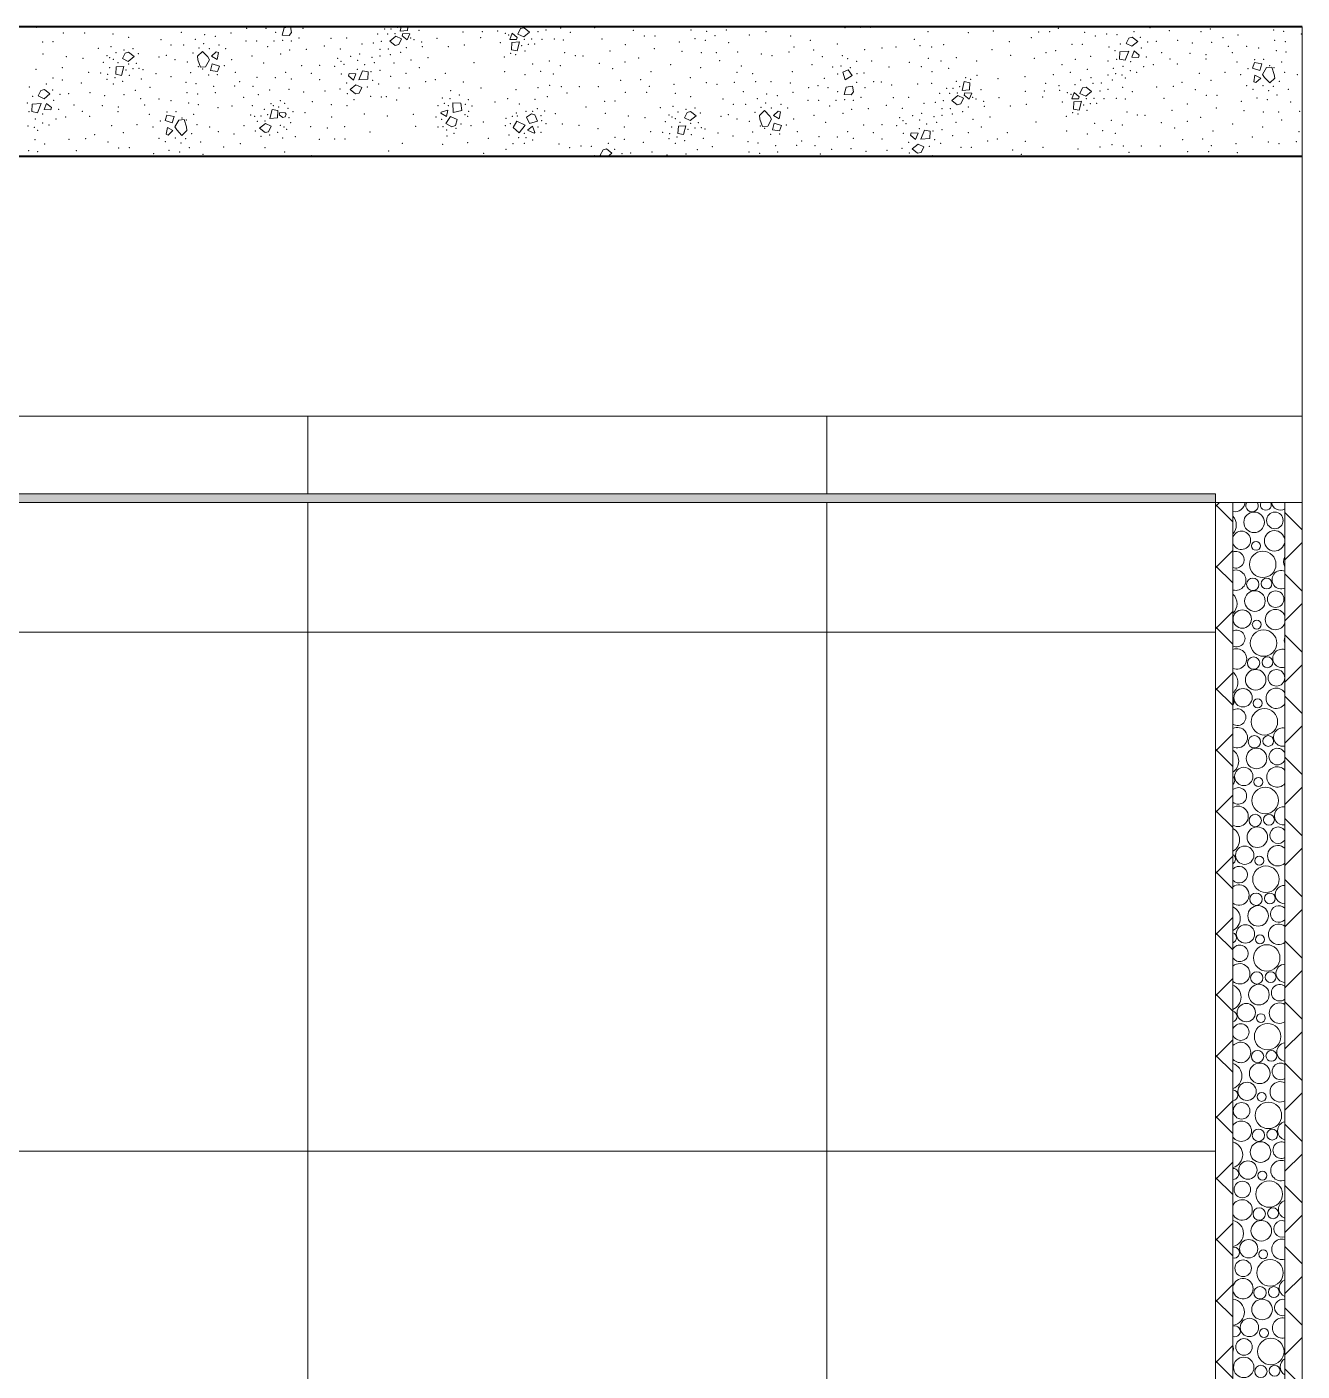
# Model space of a CAD drawing. Header units: metres. Extents: x -1.8 to 75.3, y -2 to 2.8.
# Drawn here: x 36.341 to 37.815, y 0.248 to 1.802 of the extents above; entities that cross this region are included whole.
import ezdxf

# ---------------------------------------------------------------- set-up
doc = ezdxf.new("R2010")
doc.units = ezdxf.units.M
doc.header["$MEASUREMENT"] = 0
for name, color, linetype in [('FORRO.EXEC', 7, 'Continuous'), ('LAJES.EST', 7, 'Continuous'), ('PAREDE CONSTRUIR', 7, 'Continuous')]:
    doc.layers.add(name, color=color, linetype=linetype)
for name, color, linetype, lineweight in [('FORRO.EXEC_Caneta_No__241', 7, 'Continuous', 13), ('LAJES.EST_Caneta_No__1', 7, 'Continuous', 40), ('LAJES.EST_Caneta_No__241', 7, 'Continuous', 13), ('PAREDE CONSTRUIR_Caneta_No__241', 7, 'Continuous', 13), ('PAREDE CONSTRUIR_Caneta_No__83', 84, 'Continuous', 0)]:
    doc.layers.add(name, color=color, linetype=linetype, lineweight=lineweight)
for name, color, linetype, lineweight, true_color in [('LAJES.EST_Caneta_No__97', 7, 'Continuous', 13, 0x6b6b6b), ('PAREDE CONSTRUIR_Caneta_No__96', 7, 'Continuous', 0, 0xb6b6b6), ('PAREDE CONSTRUIR_Caneta_No__97', 7, 'Continuous', 13, 0x6b6b6b)]:
    doc.layers.add(name, color=color, linetype=linetype, lineweight=lineweight, true_color=true_color)
pattern_1 = [(45, (101.17897, -1.898244), (-0.03535534, 0.03535534), []), (135, (101.17897, -1.898244), (0.03535534, 0.03535534), [])]

# ---------------------------------------------------------------- blocks, each defined once
blk = doc.blocks.new('*X154', base_point=(101.179, -1.8982))
at = {"layer": 'LAJES.EST_Caneta_No__241', "color": 7, "linetype": 'Continuous', "lineweight": 13}
for p, q in [((36.638, 1.8005), (36.6359, 1.792)), ((36.644, 1.7918), (36.6359, 1.792)), ((36.638, 1.8005), (36.6439, 1.8018)), ((36.6466, 1.7951), (36.644, 1.7918)), ((36.6453, 1.8018), (36.6466, 1.7951)), ((36.767, 1.791), (36.7602, 1.7854)), ((36.767, 1.791), (36.7737, 1.7878)), ((36.7737, 1.7878), (36.7706, 1.7815)), ((36.772, 1.7969), (36.7732, 1.8018)), ((36.7807, 1.7975), (36.772, 1.7969)), ((36.7746, 1.7916), (36.7753, 1.7943)), ((36.7804, 1.7869), (36.7746, 1.7916)), ((36.7753, 1.7943), (36.7832, 1.7939)), ((36.7832, 1.7939), (36.7804, 1.7869)), ((36.7809, 1.8018), (36.7807, 1.7975)), ((36.8988, 1.7873), (36.9016, 1.7944)), ((36.9067, 1.787), (36.8988, 1.7873)), ((36.9016, 1.7944), (36.9074, 1.7896)), ((36.9074, 1.7896), (36.9067, 1.787)), ((36.9083, 1.7934), (36.9114, 1.7998)), ((36.915, 1.7902), (36.9083, 1.7934)), ((36.9114, 1.7998), (36.9155, 1.8008)), ((36.915, 1.7902), (36.9218, 1.7958)), ((36.9155, 1.8008), (36.9218, 1.7958)), ((37.6114, 1.7825), (37.6145, 1.7889)), ((37.6145, 1.7889), (37.6186, 1.7899)), ((37.6186, 1.7899), (37.6249, 1.7849)), ((36.4541, 1.7715), (36.4582, 1.7725)), ((36.4582, 1.7725), (36.4645, 1.7675)), ((36.5379, 1.7679), (36.5437, 1.7734)), ((36.5437, 1.7734), (36.5498, 1.7671)), ((36.5541, 1.768), (36.5596, 1.7731)), ((36.5596, 1.7731), (36.5621, 1.7721)), ((36.5621, 1.7721), (36.5606, 1.7642)), ((36.7665, 1.7804), (36.7602, 1.7854)), ((36.7706, 1.7815), (36.7665, 1.7804)), ((36.9009, 1.7754), (36.9013, 1.7838)), ((36.9009, 1.7754), (36.9074, 1.774)), ((36.9013, 1.7838), (36.91, 1.7843)), ((36.91, 1.7843), (36.9074, 1.774)), ((37.604, 1.7645), (37.6043, 1.7729)), ((37.6043, 1.7729), (37.6148, 1.7738)), ((37.6148, 1.7738), (37.6105, 1.7631)), ((37.6181, 1.7793), (37.6114, 1.7825)), ((37.6181, 1.7793), (37.6249, 1.7849)), ((37.6181, 1.7669), (37.6209, 1.7739)), ((37.6209, 1.7739), (37.6267, 1.7691)), ((36.444, 1.7555), (36.4527, 1.756)), ((36.4527, 1.756), (36.4501, 1.7457)), ((36.451, 1.7651), (36.4541, 1.7715)), ((36.4577, 1.7619), (36.451, 1.7651)), ((36.4577, 1.7619), (36.4645, 1.7675)), ((36.5383, 1.7637), (36.5379, 1.7679)), ((36.5383, 1.7637), (36.5413, 1.7553)), ((36.5473, 1.7557), (36.5519, 1.7636)), ((36.5498, 1.7671), (36.5519, 1.7636)), ((36.5528, 1.7515), (36.5549, 1.7591)), ((36.5606, 1.7642), (36.5541, 1.768)), ((36.5549, 1.7591), (36.5633, 1.7562)), ((36.5611, 1.75), (36.5633, 1.7562)), ((37.604, 1.7645), (37.6105, 1.7631)), ((37.626, 1.7665), (37.6181, 1.7669)), ((37.6267, 1.7691), (37.626, 1.7665)), ((37.7601, 1.7604), (37.7578, 1.7541)), ((37.7601, 1.7604), (37.7683, 1.7589)), ((37.7683, 1.7589), (37.7663, 1.7512)), ((36.4436, 1.7472), (36.444, 1.7555)), ((36.4436, 1.7472), (36.4501, 1.7457)), ((36.5413, 1.7553), (36.5473, 1.7557)), ((36.5611, 1.75), (36.5528, 1.7515)), ((36.7125, 1.7451), (36.7132, 1.7477)), ((36.7183, 1.7403), (36.7125, 1.7451)), ((36.7132, 1.7477), (36.7211, 1.7473)), ((36.7211, 1.7473), (36.7183, 1.7403)), ((36.7244, 1.7404), (36.7287, 1.7511)), ((36.7348, 1.7413), (36.7244, 1.7404)), ((36.7352, 1.7497), (36.7287, 1.7511)), ((36.7352, 1.7497), (36.7348, 1.7413)), ((37.2901, 1.7522), (37.2841, 1.7494)), ((37.2868, 1.7405), (37.2841, 1.7494)), ((37.2948, 1.7454), (37.2868, 1.7405)), ((37.2901, 1.7522), (37.2948, 1.7454)), ((37.7663, 1.7512), (37.7578, 1.7541)), ((37.7591, 1.7383), (37.7605, 1.7461)), ((37.7605, 1.7461), (37.7671, 1.7424)), ((37.7671, 1.7424), (37.7616, 1.7373)), ((37.7739, 1.7547), (37.7693, 1.7467)), ((37.7714, 1.7432), (37.7693, 1.7467)), ((37.7775, 1.7369), (37.7714, 1.7432)), ((37.7799, 1.7551), (37.7739, 1.7547)), ((37.7833, 1.7425), (37.7775, 1.7369)), ((37.7828, 1.7467), (37.7799, 1.7551)), ((37.7828, 1.7467), (37.7833, 1.7425)), ((36.3538, 1.7219), (36.3569, 1.7283)), ((36.3569, 1.7283), (36.361, 1.7293)), ((36.361, 1.7293), (36.3673, 1.7243)), ((36.7211, 1.7349), (36.7143, 1.7293)), ((36.7206, 1.7243), (36.7143, 1.7293)), ((36.7247, 1.7253), (36.7206, 1.7243)), ((36.7211, 1.7349), (36.7278, 1.7317)), ((36.7278, 1.7317), (36.7247, 1.7253)), ((37.2878, 1.7319), (37.2857, 1.7234)), ((37.2878, 1.7319), (37.295, 1.7334)), ((37.2964, 1.7265), (37.2938, 1.7232)), ((37.295, 1.7334), (37.2964, 1.7265)), ((37.4218, 1.7283), (37.4244, 1.7386)), ((37.4305, 1.7289), (37.4218, 1.7283)), ((37.4309, 1.7372), (37.4244, 1.7386)), ((37.4244, 1.723), (37.4251, 1.7257)), ((37.4251, 1.7257), (37.433, 1.7253)), ((37.433, 1.7253), (37.4302, 1.7183)), ((37.4309, 1.7372), (37.4305, 1.7289)), ((37.5486, 1.7187), (37.5514, 1.7258)), ((37.5514, 1.7258), (37.5572, 1.721)), ((37.5581, 1.7248), (37.5612, 1.7312)), ((37.5612, 1.7312), (37.5653, 1.7322)), ((37.5648, 1.7216), (37.5716, 1.7272)), ((37.5653, 1.7322), (37.5716, 1.7272)), ((37.7616, 1.7373), (37.7591, 1.7383)), ((36.3464, 1.7039), (36.3468, 1.7123)), ((36.3468, 1.7123), (36.3572, 1.7132)), ((36.3572, 1.7132), (36.3529, 1.7025)), ((36.3605, 1.7187), (36.3538, 1.7219)), ((36.3605, 1.7187), (36.3673, 1.7243)), ((36.3605, 1.7063), (36.3633, 1.7133)), ((36.3633, 1.7133), (36.3691, 1.7085)), ((36.8333, 1.7026), (36.833, 1.714)), ((36.8425, 1.7135), (36.833, 1.714)), ((36.8425, 1.7135), (36.8435, 1.7052)), ((37.2938, 1.7232), (37.2857, 1.7234)), ((37.4168, 1.7224), (37.41, 1.7168)), ((37.4163, 1.7118), (37.41, 1.7168)), ((37.4204, 1.7129), (37.4163, 1.7118)), ((37.4168, 1.7224), (37.4235, 1.7192)), ((37.4235, 1.7192), (37.4204, 1.7129)), ((37.4302, 1.7183), (37.4244, 1.723)), ((37.5565, 1.7184), (37.5486, 1.7187)), ((37.5507, 1.7068), (37.5511, 1.7152)), ((37.5511, 1.7152), (37.5598, 1.7157)), ((37.5572, 1.721), (37.5565, 1.7184)), ((37.5598, 1.7157), (37.5572, 1.7054)), ((37.5648, 1.7216), (37.5581, 1.7248)), ((36.3464, 1.7039), (36.3529, 1.7025)), ((36.3684, 1.7059), (36.3605, 1.7063)), ((36.3691, 1.7085), (36.3684, 1.7059)), ((36.5025, 1.6998), (36.5003, 1.6935)), ((36.5025, 1.6998), (36.5108, 1.6983)), ((36.5108, 1.6983), (36.5087, 1.6907)), ((36.5163, 1.6941), (36.5117, 1.6861)), ((36.5223, 1.6945), (36.5163, 1.6941)), ((36.5253, 1.6861), (36.5223, 1.6945)), ((36.6216, 1.696), (36.6241, 1.7063)), ((36.6303, 1.6965), (36.6216, 1.696)), ((36.6306, 1.7049), (36.6241, 1.7063)), ((36.6306, 1.7049), (36.6303, 1.6965)), ((36.6324, 1.7002), (36.6331, 1.7028)), ((36.6365, 1.6969), (36.6324, 1.7002)), ((36.6331, 1.7028), (36.6394, 1.7025)), ((36.6365, 1.6969), (36.6392, 1.6979)), ((36.6405, 1.701), (36.6392, 1.6979)), ((36.6405, 1.701), (36.6394, 1.7025)), ((36.8193, 1.702), (36.8194, 1.7033)), ((36.8257, 1.6982), (36.8193, 1.702)), ((36.8194, 1.7033), (36.8274, 1.7056)), ((36.8304, 1.698), (36.825, 1.6901)), ((36.8274, 1.7056), (36.8257, 1.6982)), ((36.8304, 1.698), (36.838, 1.6946)), ((36.8435, 1.7052), (36.8333, 1.7026)), ((36.838, 1.6946), (36.836, 1.6878)), ((36.9181, 1.6974), (36.924, 1.7014)), ((36.9219, 1.69), (36.9181, 1.6974)), ((36.924, 1.7014), (36.928, 1.7002)), ((36.928, 1.7002), (36.931, 1.6927)), ((37.1008, 1.6965), (37.1039, 1.7029)), ((37.1075, 1.6934), (37.1008, 1.6965)), ((37.1039, 1.7029), (37.108, 1.7039)), ((37.1075, 1.6934), (37.1143, 1.6989)), ((37.108, 1.7039), (37.1143, 1.6989)), ((37.1877, 1.6993), (37.1935, 1.7049)), ((37.1882, 1.6951), (37.1877, 1.6993)), ((37.1882, 1.6951), (37.1911, 1.6867)), ((37.1935, 1.7049), (37.1996, 1.6986)), ((37.1971, 1.6871), (37.2017, 1.695)), ((37.1996, 1.6986), (37.2017, 1.695)), ((37.2039, 1.6994), (37.2094, 1.7045)), ((37.2104, 1.6956), (37.2039, 1.6994)), ((37.2094, 1.7045), (37.2119, 1.7035)), ((37.2119, 1.7035), (37.2104, 1.6956)), ((37.5507, 1.7068), (37.5572, 1.7054)), ((36.5087, 1.6907), (36.5003, 1.6935)), ((36.5015, 1.6777), (36.503, 1.6855)), ((36.503, 1.6855), (36.5095, 1.6818)), ((36.5095, 1.6818), (36.504, 1.6767)), ((36.5138, 1.6826), (36.5117, 1.6861)), ((36.5199, 1.6763), (36.5138, 1.6826)), ((36.5257, 1.6819), (36.5199, 1.6763)), ((36.5253, 1.6861), (36.5257, 1.6819)), ((36.6165, 1.6901), (36.6097, 1.6845)), ((36.616, 1.6795), (36.6097, 1.6845)), ((36.6201, 1.6805), (36.616, 1.6795)), ((36.6165, 1.6901), (36.6232, 1.6869)), ((36.6232, 1.6869), (36.6201, 1.6805)), ((36.8321, 1.6861), (36.825, 1.6901)), ((36.836, 1.6878), (36.8321, 1.6861)), ((36.9027, 1.6855), (36.9072, 1.6926)), ((36.9027, 1.6855), (36.9098, 1.6791)), ((36.9072, 1.6926), (36.9167, 1.6882)), ((36.9167, 1.6882), (36.9098, 1.6791)), ((36.9194, 1.6822), (36.9253, 1.6868)), ((36.9271, 1.6789), (36.9194, 1.6822)), ((36.9219, 1.69), (36.931, 1.6927)), ((36.9253, 1.6868), (36.928, 1.6798)), ((36.928, 1.6798), (36.9271, 1.6789)), ((37.0934, 1.6786), (37.0938, 1.6869)), ((37.0934, 1.6786), (37.0999, 1.6772)), ((37.0938, 1.6869), (37.1025, 1.6875)), ((37.1025, 1.6875), (37.0999, 1.6772)), ((37.1911, 1.6867), (37.1971, 1.6871)), ((37.2027, 1.6829), (37.2047, 1.6905)), ((37.2109, 1.6814), (37.2027, 1.6829)), ((37.2047, 1.6905), (37.2131, 1.6877)), ((37.2109, 1.6814), (37.2131, 1.6877)), ((37.3623, 1.6765), (37.363, 1.6791)), ((37.363, 1.6791), (37.3709, 1.6787)), ((37.3709, 1.6787), (37.3681, 1.6717)), ((37.3742, 1.6718), (37.3785, 1.6825)), ((37.385, 1.6811), (37.3785, 1.6825)), ((37.385, 1.6811), (37.3846, 1.6727)), ((36.504, 1.6767), (36.5015, 1.6777)), ((37.3681, 1.6717), (37.3623, 1.6765)), ((37.3709, 1.6663), (37.3641, 1.6607)), ((37.3709, 1.6663), (37.3776, 1.6631)), ((37.3846, 1.6727), (37.3742, 1.6718)), ((37.3776, 1.6631), (37.3745, 1.6567)), ((37.0036, 1.6533), (37.0067, 1.6597)), ((37.0069, 1.6518), (37.0036, 1.6533)), ((37.0067, 1.6597), (37.0108, 1.6607)), ((37.0108, 1.6607), (37.0171, 1.6557)), ((37.0123, 1.6518), (37.0171, 1.6557)), ((37.3704, 1.6557), (37.3641, 1.6607)), ((37.3745, 1.6567), (37.3704, 1.6557))]:
    blk.add_line(p, q, dxfattribs=at)
for p in [(36.3516, 1.8011), (36.3829, 1.7948), (36.4073, 1.7948), (36.4103, 1.8015), (36.4403, 1.7937), (36.4582, 1.7898), (36.5193, 1.7955), (36.5352, 1.7875), (36.5463, 1.7927), (36.5585, 1.7908), (36.5766, 1.7946), (36.5948, 1.8001), (36.6172, 1.8002), (36.6282, 1.7954), (36.6551, 1.7889), (36.6597, 1.8002), (36.6924, 1.7884), (36.7104, 1.7888), (36.746, 1.7937), (36.7544, 1.7992), (36.7576, 1.7934), (36.7616, 1.7995), (36.7664, 1.794), (36.7694, 1.8011), (36.7842, 1.7889), (36.794, 1.7979), (36.8149, 1.7884), (36.845, 1.7957), (36.8652, 1.7892), (36.8672, 1.7961), (36.885, 1.797), (36.8938, 1.7943), (36.8978, 1.7924), (36.9156, 1.7872), (36.9244, 1.7879), (36.9315, 1.7963), (36.936, 1.7875), (36.9408, 1.7983), (36.9503, 1.7879), (36.9577, 1.8004), (36.9688, 1.7955), (36.997, 1.8008), (37.0056, 1.7878), (37.0164, 1.8015), (37.0419, 1.7978), (37.0546, 1.7911), (37.0667, 1.7912), (37.1086, 1.798), (37.1129, 1.7882), (37.1265, 1.7967), (37.1361, 1.7915), (37.1494, 1.798), (37.1758, 1.7922), (37.1952, 1.7961), (37.2238, 1.7914), (37.2866, 1.801), (37.3043, 1.8013), (37.3163, 1.8013), (37.3667, 1.7873), (37.3826, 1.7962), (37.4292, 1.7951), (37.458, 1.797), (37.5021, 1.7894), (37.5104, 1.7958), (37.5233, 1.7964), (37.533, 1.8001), (37.5636, 1.7954), (37.5758, 1.7914), (37.5889, 1.7934), (37.601, 1.7927), (37.6205, 1.7964), (37.6281, 1.7895), (37.6392, 1.8009), (37.6613, 1.7974), (37.6909, 1.8016), (37.6981, 1.7963), (37.7089, 1.7995), (37.7236, 1.7891), (37.7407, 1.7923), (37.7823, 1.7983), (37.7936, 1.7967), (37.8141, 1.7937), (36.3587, 1.7844), (36.3707, 1.7845), (36.4232, 1.7771), (36.4378, 1.7787), (36.4437, 1.7721), (36.4528, 1.7752), (36.4631, 1.7766), (36.4956, 1.7868), (36.5074, 1.7808), (36.522, 1.781), (36.5395, 1.7772), (36.5449, 1.7822), (36.5515, 1.7765), (36.5628, 1.7809), (36.5704, 1.7767), (36.594, 1.7855), (36.6061, 1.7856), (36.6188, 1.7789), (36.6264, 1.7854), (36.6362, 1.7864), (36.6443, 1.7752), (36.6464, 1.7854), (36.6637, 1.7759), (36.6845, 1.7797), (36.703, 1.7763), (36.7281, 1.782), (36.7412, 1.783), (36.7489, 1.7758), (36.7505, 1.7849), (36.7586, 1.776), (36.7728, 1.7723), (36.7793, 1.7776), (36.7882, 1.7869), (36.797, 1.7842), (36.7979, 1.7787), (36.828, 1.7788), (36.8464, 1.781), (36.888, 1.7834), (36.9126, 1.7801), (36.9164, 1.774), (36.9204, 1.7817), (36.9276, 1.7821), (36.9609, 1.7867), (36.9625, 1.7718), (37.0149, 1.7738), (37.0325, 1.7813), (37.0659, 1.7766), (37.0948, 1.7844), (37.098, 1.7736), (37.1204, 1.7719), (37.1251, 1.7863), (37.1379, 1.772), (37.1521, 1.7835), (37.1625, 1.7727), (37.2217, 1.7728), (37.2274, 1.7784), (37.2464, 1.7864), (37.2504, 1.7752), (37.2778, 1.7819), (37.3091, 1.7756), (37.3293, 1.7775), (37.3453, 1.7785), (37.3732, 1.7799), (37.3866, 1.7784), (37.4004, 1.7811), (37.4563, 1.7754), (37.4766, 1.7848), (37.5188, 1.7719), (37.53, 1.7743), (37.549, 1.7815), (37.5608, 1.7814), (37.5918, 1.7786), (37.5988, 1.7744), (37.6049, 1.7821), (37.629, 1.7775), (37.6365, 1.7844), (37.6464, 1.785), (37.6525, 1.772), (37.671, 1.7864), (37.6882, 1.783), (37.7105, 1.7839), (37.7297, 1.7794), (37.7345, 1.772), (37.7509, 1.7791), (37.7647, 1.7772), (37.7832, 1.7863), (37.7852, 1.7743), (37.7956, 1.7846), (37.7965, 1.7726), (36.3594, 1.7703), (36.3863, 1.7672), (36.4056, 1.7655), (36.4289, 1.7609), (36.4331, 1.7686), (36.4365, 1.7661), (36.4405, 1.7641), (36.4461, 1.7602), (36.4583, 1.7589), (36.4671, 1.7596), (36.4696, 1.7707), (36.4933, 1.7668), (36.5018, 1.769), (36.5118, 1.7638), (36.5262, 1.7612), (36.5325, 1.7715), (36.5689, 1.7569), (36.5772, 1.7639), (36.6008, 1.768), (36.6144, 1.7601), (36.6342, 1.7705), (36.6582, 1.7568), (36.6793, 1.7574), (36.6963, 1.7561), (36.6998, 1.7655), (36.7036, 1.762), (36.7072, 1.7584), (36.7151, 1.7677), (36.7229, 1.7629), (36.7255, 1.7703), (36.7312, 1.7582), (36.7396, 1.7665), (36.7425, 1.7602), (36.7488, 1.7682), (36.7608, 1.7698), (36.7652, 1.7599), (36.7848, 1.7635), (36.8045, 1.7661), (36.8576, 1.7603), (36.8927, 1.7669), (36.8999, 1.7713), (36.9059, 1.7697), (36.9255, 1.7589), (36.9447, 1.7625), (36.9572, 1.7569), (36.9746, 1.7686), (36.9836, 1.7682), (37.0023, 1.7597), (37.0323, 1.761), (37.048, 1.7657), (37.085, 1.758), (37.1415, 1.7626), (37.1666, 1.7566), (37.1897, 1.7704), (37.2019, 1.7686), (37.2483, 1.758), (37.2603, 1.7675), (37.2818, 1.7566), (37.2835, 1.7683), (37.2896, 1.7651), (37.2998, 1.7621), (37.3174, 1.7623), (37.3607, 1.7607), (37.3827, 1.7654), (37.3973, 1.7623), (37.4151, 1.7661), (37.4387, 1.7625), (37.4782, 1.7689), (37.5055, 1.7653), (37.5373, 1.758), (37.5527, 1.7644), (37.5707, 1.7679), (37.5904, 1.7625), (37.6006, 1.7642), (37.6166, 1.7615), (37.6349, 1.767), (37.6429, 1.7581), (37.6622, 1.7647), (37.6707, 1.759), (37.6855, 1.7713), (37.7037, 1.7645), (37.7038, 1.7698), (37.7397, 1.7613), (37.7602, 1.7638), (37.7706, 1.7642), (37.7775, 1.7571), (37.7912, 1.7613), (36.351, 1.7526), (36.3708, 1.7428), (36.3815, 1.7546), (36.4119, 1.7493), (36.426, 1.7484), (36.4333, 1.7411), (36.434, 1.7468), (36.4362, 1.7546), (36.4426, 1.743), (36.4553, 1.7518), (36.4591, 1.7457), (36.4631, 1.7535), (36.4703, 1.7538), (36.473, 1.7414), (36.4747, 1.7523), (36.4899, 1.7478), (36.5071, 1.7441), (36.53, 1.749), (36.5387, 1.7557), (36.5437, 1.7532), (36.5506, 1.7462), (36.5609, 1.7465), (36.5815, 1.7491), (36.6068, 1.7436), (36.628, 1.7429), (36.6398, 1.7491), (36.6463, 1.7414), (36.6696, 1.7479), (36.6793, 1.7407), (36.7043, 1.7472), (36.7226, 1.7527), (36.7386, 1.75), (36.7488, 1.7517), (36.7611, 1.7447), (36.7791, 1.7482), (36.7945, 1.7546), (36.813, 1.7407), (36.8243, 1.748), (36.8931, 1.7501), (36.9167, 1.7466), (36.9345, 1.7503), (36.9491, 1.7473), (37.0179, 1.7535), (37.0503, 1.7406), (37.0622, 1.7501), (37.1076, 1.743), (37.1196, 1.7547), (37.1615, 1.7492), (37.1797, 1.7478), (37.2255, 1.7501), (37.2625, 1.7424), (37.2723, 1.7554), (37.2782, 1.7471), (37.2926, 1.7546), (37.3002, 1.7475), (37.3083, 1.7484), (37.3374, 1.7552), (37.3746, 1.7557), (37.3871, 1.7501), (37.4063, 1.7537), (37.4259, 1.7429), (37.4319, 1.7413), (37.4391, 1.7457), (37.4635, 1.7418), (37.4946, 1.7442), (37.5273, 1.7465), (37.547, 1.7492), (37.5666, 1.7527), (37.571, 1.7429), (37.5904, 1.746), (37.5966, 1.754), (37.5996, 1.7477), (37.6069, 1.7461), (37.608, 1.756), (37.6107, 1.7426), (37.6163, 1.7513), (37.6239, 1.7491), (37.6319, 1.7558), (37.6961, 1.748), (37.7257, 1.7494), (37.744, 1.7464), (37.7523, 1.7535), (37.7825, 1.7546), (37.795, 1.7492), (37.8093, 1.7465), (36.3434, 1.7321), (36.3629, 1.7358), (36.3705, 1.7289), (36.3816, 1.7403), (36.4037, 1.7368), (36.4134, 1.7258), (36.4405, 1.7357), (36.4514, 1.7389), (36.466, 1.7285), (36.4831, 1.7318), (36.5247, 1.7377), (36.5256, 1.7258), (36.536, 1.7361), (36.5565, 1.7331), (36.5586, 1.7258), (36.5809, 1.7336), (36.5867, 1.7383), (36.6021, 1.7332), (36.6213, 1.7287), (36.6436, 1.7296), (36.6608, 1.7263), (36.6854, 1.7277), (36.7027, 1.7298), (36.7102, 1.7367), (36.7343, 1.7321), (36.7404, 1.7398), (36.7473, 1.7356), (36.771, 1.7312), (36.7828, 1.7312), (36.8018, 1.7383), (36.8307, 1.7282), (36.8453, 1.738), (36.8655, 1.7311), (36.9061, 1.7291), (36.9314, 1.7316), (36.9452, 1.7342), (36.9586, 1.7328), (36.9651, 1.7253), (36.9792, 1.7325), (37.0014, 1.7325), (37.0271, 1.7398), (37.0327, 1.7262), (37.0571, 1.7262), (37.0601, 1.7329), (37.0888, 1.7353), (37.0902, 1.7251), (37.1263, 1.7373), (37.1385, 1.7354), (37.1587, 1.7377), (37.1691, 1.7269), (37.1833, 1.7384), (37.2008, 1.7385), (37.2231, 1.7367), (37.2264, 1.726), (37.2446, 1.7315), (37.2553, 1.7339), (37.267, 1.7316), (37.278, 1.7268), (37.3, 1.7377), (37.3095, 1.7316), (37.3196, 1.7383), (37.3286, 1.738), (37.3406, 1.7347), (37.3706, 1.7358), (37.3867, 1.7366), (37.3958, 1.7251), (37.4042, 1.7306), (37.4114, 1.7309), (37.4154, 1.7387), (37.4162, 1.7254), (37.4192, 1.7325), (37.4438, 1.7293), (37.4948, 1.7271), (37.517, 1.7275), (37.5185, 1.7364), (37.5339, 1.7339), (37.5348, 1.7285), (37.5436, 1.7257), (37.5525, 1.7351), (37.559, 1.7403), (37.5732, 1.7366), (37.5813, 1.7277), (37.5829, 1.7369), (37.5906, 1.7297), (37.5954, 1.7404), (37.6075, 1.7318), (37.6186, 1.7269), (37.6468, 1.7322), (37.6662, 1.7329), (37.6763, 1.7376), (37.6917, 1.7292), (37.7097, 1.7401), (37.7508, 1.7337), (37.7584, 1.7294), (37.7696, 1.7339), (37.7763, 1.7281), (37.7816, 1.7332), (37.7886, 1.7389), (37.7992, 1.7294), (36.3412, 1.7138), (36.3473, 1.7215), (36.3714, 1.7169), (36.3789, 1.7238), (36.3888, 1.7244), (36.3949, 1.7114), (36.4279, 1.7107), (36.4307, 1.7224), (36.4529, 1.7233), (36.4721, 1.7188), (36.4769, 1.7114), (36.4933, 1.7185), (36.5071, 1.7166), (36.5276, 1.7137), (36.538, 1.724), (36.5389, 1.712), (36.5778, 1.7102), (36.5911, 1.7203), (36.6012, 1.7107), (36.6082, 1.7235), (36.6229, 1.7131), (36.6256, 1.7106), (36.6337, 1.7164), (36.6388, 1.7134), (36.6705, 1.7152), (36.6926, 1.7117), (36.7108, 1.7108), (36.7111, 1.7247), (36.7187, 1.7178), (36.7382, 1.7215), (36.7503, 1.7208), (36.756, 1.7212), (36.7682, 1.7172), (36.8158, 1.7107), (36.8209, 1.7197), (36.8234, 1.7132), (36.8279, 1.7106), (36.8299, 1.7187), (36.8407, 1.7232), (36.8476, 1.7121), (36.8509, 1.7175), (36.8554, 1.7103), (36.8818, 1.7149), (36.8964, 1.7188), (36.9101, 1.7127), (36.928, 1.718), (36.9422, 1.721), (37.0085, 1.7158), (37.0205, 1.7159), (37.0876, 1.7101), (37.108, 1.7212), (37.1454, 1.7182), (37.1572, 1.7122), (37.1718, 1.7124), (37.185, 1.7189), (37.1947, 1.7136), (37.1961, 1.7241), (37.2083, 1.7222), (37.2126, 1.7123), (37.2438, 1.7169), (37.2559, 1.717), (37.2686, 1.7103), (37.2762, 1.7168), (37.286, 1.7178), (37.2962, 1.7168), (37.3049, 1.7203), (37.3343, 1.7111), (37.3422, 1.7198), (37.3602, 1.7202), (37.378, 1.7134), (37.391, 1.7144), (37.4003, 1.7163), (37.4074, 1.7248), (37.434, 1.7203), (37.438, 1.7183), (37.4468, 1.7156), (37.4477, 1.7101), (37.4647, 1.7198), (37.4778, 1.7102), (37.4962, 1.7124), (37.515, 1.7206), (37.5378, 1.7148), (37.5476, 1.7238), (37.5624, 1.7115), (37.5654, 1.7186), (37.5702, 1.7131), (37.5742, 1.7193), (37.5774, 1.7135), (37.5858, 1.7189), (37.6001, 1.7193), (37.6107, 1.7182), (37.6554, 1.7192), (37.6823, 1.7127), (37.7044, 1.7225), (37.7165, 1.7226), (37.7446, 1.7158), (37.7627, 1.7196), (37.7749, 1.7177), (37.786, 1.7229), (37.8019, 1.7149), (36.343, 1.7036), (36.3504, 1.6954), (36.359, 1.7009), (36.3744, 1.6952), (36.3773, 1.7064), (36.3853, 1.6976), (36.4046, 1.7042), (36.4131, 1.6985), (36.4461, 1.7039), (36.4462, 1.7092), (36.4821, 1.7007), (36.5027, 1.7032), (36.513, 1.7036), (36.5199, 1.6966), (36.5249, 1.694), (36.5336, 1.7008), (36.5615, 1.7084), (36.5995, 1.6997), (36.6039, 1.6982), (36.6111, 1.6986), (36.6152, 1.7063), (36.6189, 1.7002), (36.6316, 1.709), (36.6425, 1.7077), (36.6435, 1.6969), (36.6482, 1.7036), (36.6623, 1.7027), (36.6928, 1.6974), (36.7306, 1.701), (36.7574, 1.6986), (36.7873, 1.7008), (36.8138, 1.6975), (36.8203, 1.6948), (36.8471, 1.7002), (36.8501, 1.6982), (36.8512, 1.704), (36.8947, 1.6961), (36.9019, 1.6984), (36.9064, 1.7022), (36.9075, 1.6988), (36.9177, 1.7042), (36.9254, 1.7043), (36.9309, 1.7074), (36.9351, 1.699), (36.9392, 1.7047), (36.9516, 1.7013), (36.9872, 1.7093), (37.0092, 1.7017), (37.0361, 1.6986), (37.0554, 1.6969), (37.073, 1.7085), (37.0829, 1.7), (37.0863, 1.6975), (37.0904, 1.6955), (37.0935, 1.7035), (37.1026, 1.7066), (37.1129, 1.708), (37.1194, 1.7021), (37.1432, 1.6982), (37.1516, 1.7004), (37.1616, 1.6952), (37.1823, 1.7029), (37.1894, 1.7086), (37.2014, 1.7079), (37.2202, 1.7081), (37.227, 1.6953), (37.2506, 1.6994), (37.284, 1.702), (37.2941, 1.7066), (37.3135, 1.7073), (37.3496, 1.6969), (37.3528, 1.7077), (37.3649, 1.6991), (37.3727, 1.6943), (37.3753, 1.7017), (37.3894, 1.6979), (37.3986, 1.6996), (37.3987, 1.7072), (37.4084, 1.7074), (37.4106, 1.7012), (37.4227, 1.7037), (37.4291, 1.709), (37.4346, 1.6949), (37.4543, 1.6975), (37.5425, 1.6983), (37.5497, 1.7027), (37.5557, 1.7011), (37.5662, 1.7054), (37.5945, 1.6939), (37.6124, 1.7032), (37.6244, 1.7), (37.6334, 1.6996), (37.6647, 1.7052), (37.6978, 1.6971), (37.7157, 1.708), (37.7478, 1.705), (37.7702, 1.7033), (37.7877, 1.7034), (37.7913, 1.694), (37.8123, 1.7041), (36.342, 1.6871), (36.3493, 1.6855), (36.3531, 1.682), (36.3587, 1.6907), (36.3663, 1.6885), (36.4385, 1.6875), (36.4521, 1.6795), (36.4681, 1.6888), (36.4864, 1.6859), (36.4947, 1.6929), (36.5374, 1.6886), (36.5518, 1.6859), (36.5618, 1.6808), (36.5915, 1.6875), (36.6046, 1.6813), (36.6071, 1.6924), (36.6159, 1.6931), (36.6305, 1.6799), (36.6337, 1.6879), (36.6378, 1.686), (36.6411, 1.6834), (36.6454, 1.6911), (36.6686, 1.6865), (36.6879, 1.6848), (36.7079, 1.6863), (36.7372, 1.6803), (36.7902, 1.6869), (36.8158, 1.6861), (36.8217, 1.6865), (36.8258, 1.6827), (36.8344, 1.6788), (36.8366, 1.6846), (36.8426, 1.6895), (36.8539, 1.6877), (36.8683, 1.6917), (36.8936, 1.6877), (36.8997, 1.6898), (36.9159, 1.6787), (36.9317, 1.6861), (36.9351, 1.6799), (36.9359, 1.6935), (36.9407, 1.69), (36.9596, 1.6894), (36.9791, 1.6878), (37.0008, 1.684), (37.0313, 1.686), (37.0617, 1.6807), (37.0758, 1.6798), (37.0787, 1.6923), (37.0861, 1.686), (37.0959, 1.6916), (37.1051, 1.6832), (37.1081, 1.6904), (37.1129, 1.6849), (37.1169, 1.691), (37.1202, 1.6852), (37.1245, 1.6837), (37.1398, 1.6792), (37.176, 1.6926), (37.1798, 1.6804), (37.1885, 1.6872), (37.1935, 1.6846), (37.2187, 1.6883), (37.2313, 1.6805), (37.2642, 1.6915), (37.2896, 1.6805), (37.308, 1.6882), (37.3194, 1.6793), (37.3291, 1.6888), (37.3461, 1.6875), (37.3534, 1.6934), (37.3541, 1.6786), (37.357, 1.6898), (37.3724, 1.6841), (37.381, 1.6896), (37.3884, 1.6814), (37.3923, 1.6916), (37.3986, 1.6831), (37.415, 1.6913), (37.429, 1.6796), (37.4443, 1.686), (37.4741, 1.6794), (37.5075, 1.6917), (37.5429, 1.6815), (37.5753, 1.6903), (37.5843, 1.6817), (37.5989, 1.6787), (37.607, 1.6883), (37.6521, 1.6911), (37.6677, 1.6849), (37.6821, 1.6924), (37.712, 1.6815), (37.7348, 1.6894), (37.7694, 1.6861), (37.8114, 1.6806), (36.3499, 1.6712), (36.3611, 1.6663), (36.3893, 1.6716), (36.4086, 1.6724), (36.4188, 1.677), (36.4342, 1.6686), (36.4932, 1.6731), (36.5008, 1.6689), (36.5121, 1.6733), (36.5187, 1.6676), (36.5241, 1.6726), (36.5311, 1.6783), (36.5416, 1.6688), (36.568, 1.663), (36.5799, 1.6781), (36.5874, 1.6669), (36.6112, 1.6754), (36.6214, 1.6768), (36.6364, 1.6733), (36.651, 1.675), (36.6788, 1.6718), (36.6966, 1.6721), (36.7085, 1.6722), (36.7748, 1.667), (36.8214, 1.6659), (36.8263, 1.6756), (36.8502, 1.6678), (36.8742, 1.673), (36.898, 1.6769), (36.9026, 1.6667), (36.9092, 1.6736), (36.9156, 1.6672), (36.9177, 1.6738), (36.9252, 1.6709), (36.9558, 1.6663), (36.9811, 1.6642), (36.9932, 1.6635), (37.0127, 1.6672), (37.0206, 1.6742), (37.0314, 1.6718), (37.0535, 1.6682), (37.0831, 1.6725), (37.0838, 1.6782), (37.0903, 1.6671), (37.0924, 1.6744), (37.1012, 1.6703), (37.1089, 1.6771), (37.1228, 1.6728), (37.133, 1.6632), (37.1569, 1.6756), (37.1745, 1.6691), (37.1858, 1.6675), (37.2004, 1.6776), (37.2063, 1.6645), (37.2108, 1.6779), (37.2308, 1.665), (37.2365, 1.6697), (37.2519, 1.6646), (37.2566, 1.675), (37.2778, 1.6743), (37.2961, 1.6728), (37.3291, 1.6721), (37.36, 1.6681), (37.3841, 1.6635), (37.3902, 1.6712), (37.3972, 1.667), (37.4109, 1.6761), (37.4516, 1.6697), (37.4628, 1.6721), (37.4951, 1.6694), (37.5665, 1.678), (37.5812, 1.663), (37.595, 1.6656), (37.6084, 1.6642), (37.629, 1.6639), (37.6512, 1.6639), (37.6769, 1.6712), (37.7001, 1.672), (37.7099, 1.6643), (37.7387, 1.6667), (37.7574, 1.6744), (37.7761, 1.6687), (37.7883, 1.6668), (37.8085, 1.6691), (36.3425, 1.6587), (36.3531, 1.6576), (36.3978, 1.6586), (36.4247, 1.6521), (36.4468, 1.6619), (36.4589, 1.662), (36.487, 1.6552), (36.5051, 1.659), (36.5173, 1.6571), (36.5284, 1.6623), (36.5443, 1.6543), (36.616, 1.6622), (36.6386, 1.6572), (36.67, 1.6527), (36.7589, 1.6582), (36.7927, 1.6519), (36.8688, 1.6556), (36.8944, 1.6602), (36.9413, 1.6523), (36.9531, 1.6522), (36.968, 1.6622), (36.9971, 1.653), (37.0203, 1.6603), (37.0287, 1.6552), (37.0387, 1.6558), (37.0632, 1.6572), (37.0805, 1.6538), (37.1027, 1.6547), (37.1158, 1.6599), (37.1754, 1.6572), (37.1878, 1.6554), (37.2085, 1.6572), (37.2581, 1.6549), (37.2712, 1.6602), (37.2934, 1.661), (37.3106, 1.6577), (37.3352, 1.6591), (37.3525, 1.6612), (37.3609, 1.6561), (37.388, 1.6529), (37.4001, 1.6522), (37.4058, 1.6526), (37.4208, 1.6626), (37.4326, 1.6626), (37.4805, 1.6596), (37.4905, 1.6546), (37.5154, 1.6625), (37.5559, 1.6605), (37.592, 1.6524), (37.6149, 1.6567), (37.6825, 1.6576), (37.7069, 1.6576), (37.74, 1.6565), (37.7578, 1.6526)]:
    blk.add_point(p, dxfattribs=at)
blk = doc.blocks.new('*X155', base_point=(101.179, -1.8982))
at = {"layer": 'PAREDE CONSTRUIR_Caneta_No__96', "color": 253, "linetype": 'Continuous', "lineweight": 0, "true_color": 0xb6b6b6}
for centre, radius in [((37.7595, 1.229), 0.0119), ((37.7835, 1.2312), 0.00959), ((37.7617, 1.2018), 0.00517), ((37.7695, 1.1804), 0.0153), ((37.758, 1.1573), 0.00715), ((37.7739, 1.1582), 0.00627), ((37.7604, 1.138), 0.0119), ((37.7844, 1.1402), 0.00959), ((37.7458, 1.1172), 0.0106), ((37.7704, 1.0894), 0.0153), ((37.7626, 1.1108), 0.00517), ((37.7589, 1.0663), 0.00715), ((37.7749, 1.0672), 0.00627), ((37.7613, 1.047), 0.0119), ((37.7853, 1.0492), 0.00959), ((37.7467, 1.0262), 0.0106), ((37.7714, 0.9984), 0.0153), ((37.7636, 1.0198), 0.00517), ((37.7598, 0.9753), 0.00715), ((37.7758, 0.9762), 0.00627), ((37.7623, 0.956), 0.0119), ((37.7476, 0.9352), 0.0106), ((37.7645, 0.9288), 0.00517), ((37.7723, 0.9074), 0.0153), ((37.7608, 0.8843), 0.00715), ((37.7767, 0.8852), 0.00627), ((37.7632, 0.865), 0.0119), ((37.7486, 0.8442), 0.0106), ((37.7654, 0.8378), 0.00517), ((37.7732, 0.8164), 0.0153), ((37.7617, 0.7933), 0.00715), ((37.7777, 0.7942), 0.00627), ((37.7641, 0.774), 0.0119), ((37.7495, 0.7532), 0.0106), ((37.7663, 0.7468), 0.00517), ((37.7741, 0.7254), 0.0153), ((37.7626, 0.7023), 0.00715), ((37.7786, 0.7032), 0.00627), ((37.765, 0.683), 0.0119), ((37.7504, 0.6622), 0.0106), ((37.7673, 0.6558), 0.00517), ((37.7751, 0.6344), 0.0153), ((37.7635, 0.6114), 0.00715), ((37.7795, 0.6122), 0.00627), ((37.766, 0.592), 0.0119), ((37.7513, 0.5712), 0.0106), ((37.7682, 0.5648), 0.00517), ((37.745, 0.5487), 0.00959), ((37.776, 0.5434), 0.0153), ((37.7669, 0.501), 0.0119), ((37.7645, 0.5204), 0.00715), ((37.7804, 0.5212), 0.00627), ((37.7523, 0.4802), 0.0106), ((37.7459, 0.4577), 0.00959), ((37.7769, 0.4524), 0.0153), ((37.7691, 0.4738), 0.00517), ((37.7654, 0.4294), 0.00715), ((37.7814, 0.4302), 0.00627), ((37.7678, 0.41), 0.0119), ((37.7532, 0.3892), 0.0106), ((37.7468, 0.3667), 0.00959), ((37.7779, 0.3614), 0.0153), ((37.77, 0.3828), 0.00517), ((37.7663, 0.3384), 0.00715), ((37.7823, 0.3392), 0.00627), ((37.7687, 0.319), 0.0119), ((37.7541, 0.2982), 0.0106), ((37.771, 0.2918), 0.00517), ((37.7478, 0.2757), 0.00959), ((37.7788, 0.2704), 0.0153), ((37.7475, 0.2521), 0.0118), ((37.7673, 0.2474), 0.00715), ((37.7832, 0.2482), 0.00627)]:
    blk.add_circle(centre, radius, dxfattribs=at)
for centre, radius, start, end in [((37.7373, 1.2531), 0.0118, 258.7887, 353.403), ((37.7571, 1.2483), 0.00715, 151.4275, 28.5725), ((37.773, 1.2492), 0.00627, 156.1784, 23.8216), ((37.7899, 1.2537), 0.0106, 190.2924, 298.9098), ((37.7236, 1.2259), 0.0153, 318.2581, 41.7419), ((37.7449, 1.2082), 0.0106, 202.0863, 157.9137), ((37.7832, 1.2076), 0.0118, 5.4645, 354.5355), ((37.7385, 1.1857), 0.00959, 248.7123, 111.2877), ((37.8054, 1.1835), 0.0119, 150.6892, 209.3108), ((37.7382, 1.1621), 0.0118, 254.1691, 105.8309), ((37.7908, 1.1627), 0.0106, 66.6529, 293.3471), ((37.7245, 1.1349), 0.0153, 313.2814, 46.7186), ((37.7842, 1.1166), 0.0118, 23.4964, 336.5036), ((37.7289, 1.1127), 0.00627, 345.1529, 14.8471), ((37.7394, 1.0947), 0.00959, 242.6312, 117.3688), ((37.8063, 1.0925), 0.0119, 161.7493, 198.2507), ((37.7392, 1.0711), 0.0118, 249.4412, 110.5588), ((37.7917, 1.0717), 0.0106, 71.9909, 288.0091), ((37.7254, 1.0439), 0.0153, 308.6831, 51.3169), ((37.7851, 1.0256), 0.0118, 32.9953, 327.0047), ((37.7299, 1.0217), 0.00627, 324.9593, 35.0407), ((37.7403, 1.0037), 0.00959, 236.1941, 123.8059), ((37.7401, 0.9801), 0.0118, 244.5617, 115.4383), ((37.7926, 0.9807), 0.0106, 77.1714, 282.8286), ((37.7264, 0.9529), 0.0153, 304.3637, 55.6363), ((37.7863, 0.9582), 0.00959, 24.3191, 335.6809), ((37.7308, 0.9307), 0.00627, 312.1347, 47.8653), ((37.786, 0.9346), 0.0118, 40.5054, 319.4946), ((37.7413, 0.9127), 0.00959, 229.2284, 130.7716), ((37.741, 0.8891), 0.0118, 239.4753, 120.5247), ((37.7936, 0.8897), 0.0106, 82.247, 277.753), ((37.7273, 0.8619), 0.0153, 300.2566, 59.7434), ((37.7872, 0.8672), 0.00959, 35.452, 324.548), ((37.7869, 0.8436), 0.0118, 47.0019, 312.9981), ((37.7317, 0.8397), 0.00627, 301.5342, 58.4658), ((37.7422, 0.8217), 0.00959, 221.4347, 138.5653), ((37.7419, 0.7981), 0.0118, 234.1066, 125.8934), ((37.7945, 0.7987), 0.0106, 87.2619, 272.7381), ((37.7282, 0.7709), 0.0153, 296.3149, 63.6851), ((37.7881, 0.7762), 0.00959, 44.1156, 315.8844), ((37.7879, 0.7526), 0.0118, 52.8715, 307.1285), ((37.7327, 0.7487), 0.00627, 292.0328, 67.9672), ((37.7431, 0.7307), 0.00959, 212.1804, 147.8196), ((37.7429, 0.7071), 0.0118, 228.3445, 131.6555), ((37.7954, 0.7077), 0.0106, 92.2559, 267.7441), ((37.7291, 0.6799), 0.0153, 292.5032, 67.4968), ((37.789, 0.6852), 0.00959, 51.5909, 308.4091), ((37.7888, 0.6616), 0.0118, 58.316, 301.684), ((37.7336, 0.6577), 0.00627, 283.1364, 76.8636), ((37.744, 0.6397), 0.00959, 199.4315, 160.5685), ((37.7438, 0.6161), 0.0118, 222.0107, 137.9893), ((37.7963, 0.6167), 0.0106, 97.2671, 262.7329), ((37.7301, 0.5889), 0.0153, 288.794, 71.206), ((37.79, 0.5942), 0.00959, 58.3582, 301.6418), ((37.7897, 0.5706), 0.0118, 63.4574, 296.5426), ((37.7345, 0.5667), 0.00627, 274.5541, 85.4459), ((37.7447, 0.5251), 0.0118, 214.7758, 145.2242), ((37.7973, 0.5257), 0.0106, 102.335, 257.665), ((37.731, 0.4979), 0.0153, 285.1648, 74.8352), ((37.7909, 0.5032), 0.00959, 64.663, 295.337), ((37.7354, 0.4757), 0.00627, 266.074, 93.926), ((37.7906, 0.4796), 0.0118, 68.3773, 291.6227), ((37.7456, 0.4341), 0.0118, 205.8734, 154.1266), ((37.7982, 0.4347), 0.0106, 107.5033, 252.4967), ((37.7319, 0.4069), 0.0153, 281.597, 78.403), ((37.7918, 0.4122), 0.00959, 70.6537, 289.3463), ((37.7364, 0.3847), 0.00627, 257.506, 102.494), ((37.7916, 0.3886), 0.0118, 73.1347, 286.8653), ((37.7466, 0.3431), 0.0118, 192.0046, 167.9954), ((37.7991, 0.3437), 0.0106, 112.8234, 247.1766), ((37.7329, 0.3159), 0.0153, 278.0743, 81.9257), ((37.7928, 0.3212), 0.00959, 76.4312, 283.5688), ((37.7373, 0.2937), 0.00627, 248.6413, 111.3587), ((37.7925, 0.2976), 0.0118, 77.7749, 282.2251), ((37.7237, 0.2735), 0.0119, 340.7292, 19.2708), ((37.8001, 0.2527), 0.0106, 118.361, 241.639)]:
    blk.add_arc(centre, radius, start, end, dxfattribs=at)

msp = doc.modelspace()

# ---------------------------------------------------------------- hatches: boundary and pattern name
at = {"layer": 'FORRO.EXEC', "linetype": 'Continuous', "lineweight": 0, "true_color": 0xffffff}
msp.add_hatch(color=7, dxfattribs=at).paths.add_polyline_path([(34.8649, 1.2618), (34.8649, 1.2518), (37.715, 1.2518), (37.715, 1.2618)])
at = {"layer": 'PAREDE CONSTRUIR_Caneta_No__83', "linetype": 'Continuous', "lineweight": 0}
h = msp.add_hatch(dxfattribs=at)
h.set_pattern_fill('Placomur_0009', color=84, style=0, pattern_type=2)
h.set_pattern_definition(pattern_1)
h.paths.add_polyline_path([(37.715, 1.2518), (37.715, -1.8982), (37.735, -1.8982), (37.735, 1.2518)])
h = msp.add_hatch(dxfattribs=at)
h.set_pattern_fill('Placomur_0009', color=84, style=0, pattern_type=2)
h.set_pattern_definition(pattern_1)
h.paths.add_polyline_path([(37.795, -1.8982), (37.815, -1.8982), (37.815, 1.2518), (37.795, 1.2518)])
at = {"layer": 'PAREDE CONSTRUIR_Caneta_No__97', "linetype": 'Continuous', "lineweight": 13, "true_color": 0x6b6b6b}
h = msp.add_hatch(dxfattribs=at)
h.set_pattern_fill('Ceramica_60_x_60_0009', color=251, style=0, pattern_type=2)
h.set_pattern_definition([(0, (34.86494, -1.89824), (0, 0.6), []), (90, (34.86494, -1.89824), (-0.6, 0), [])])
h.paths.add_polyline_path([(37.715, 1.3518), (34.8649, 1.3518), (34.8649, 1.2618), (37.715, 1.2618)])
h = msp.add_hatch(dxfattribs=at)
h.set_pattern_fill('Ceramica_60_x_60_0009', color=251, style=0, pattern_type=2)
h.set_pattern_definition([(0, (37.815, -1.89824), (0, 0.6), []), (90, (37.815, -1.89824), (-0.6, 0), [])])
h.paths.add_polyline_path([(37.815, 1.3518), (37.715, 1.3518), (37.715, 1.2518), (37.815, 1.2518)])
h = msp.add_hatch(dxfattribs=at)
h.set_pattern_fill('Ceramica_60_x_60_0009', color=251, style=0, pattern_type=2)
h.set_pattern_definition([(6e-15, (34.86494, -1.89824), (0, 0.6), []), (90, (34.86494, -1.89824), (-0.6, 0), [])])
h.paths.add_polyline_path([(34.8649, -1.8982), (37.715, -1.8982), (37.715, -1.0982), (37.555, -1.0982), (37.5548, -1.0984), (37.5529, -1.0998), (37.5527, -1.0999), (37.5509, -1.1011), (37.549, -1.1024), (37.547, -1.1037), (37.5462, -1.1042), (37.5459, -1.1044), (37.5459, -1.1044), (37.5441, -1.1054), (37.542, -1.1066), (37.5399, -1.1078), (37.5378, -1.1089), (37.5355, -1.11), (37.5351, -1.1102), (37.5344, -1.1105), (37.5338, -1.1108), (37.5321, -1.1116), (37.5305, -1.1123), (37.5288, -1.113), (37.527, -1.1137), (37.5253, -1.1143), (37.5235, -1.115), (37.5217, -1.1156), (37.5191, -1.1164), (37.5166, -1.1172), (37.5141, -1.1179), (37.512, -1.1184), (37.5099, -1.1189), (37.5091, -1.1191), (37.5067, -1.1196), (37.5043, -1.12), (37.5018, -1.1204), (37.4993, -1.1208), (37.4991, -1.1208), (37.499, -1.1209), (37.4989, -1.121), (37.4987, -1.121), (37.4986, -1.1211), (37.4983, -1.1216), (37.4979, -1.122), (37.4972, -1.1229), (37.4969, -1.1233), (37.4964, -1.1239), (37.496, -1.1246), (37.4958, -1.1254), (37.4956, -1.1261), (37.4956, -1.1269), (37.4956, -1.1332), (37.4246, -1.1332), (37.4246, -1.1269), (37.4245, -1.1261), (37.4243, -1.1254), (37.4241, -1.1246), (37.4237, -1.1239), (37.4233, -1.1233), (37.4277, -1.1226), (37.4276, -1.1226), (37.4277, -1.1226), (37.4272, -1.1219), (37.4271, -1.1219), (37.4271, -1.1218), (37.427, -1.1218), (37.4215, -1.1211), (37.4214, -1.121), (37.4213, -1.121), (37.4211, -1.1209), (37.421, -1.1208), (37.4208, -1.1208), (37.4184, -1.1204), (37.4158, -1.12), (37.4134, -1.1196), (37.411, -1.1191), (37.4103, -1.1189), (37.4081, -1.1184), (37.406, -1.1179), (37.4035, -1.1172), (37.401, -1.1164), (37.3984, -1.1156), (37.3966, -1.115), (37.3949, -1.1143), (37.3931, -1.1137), (37.3913, -1.113), (37.3897, -1.1123), (37.388, -1.1116), (37.3863, -1.1108), (37.3847, -1.11), (37.3824, -1.1089), (37.382, -1.1087), (37.3799, -1.1076), (37.3779, -1.1065), (37.3759, -1.1054), (37.3739, -1.1042), (37.3731, -1.1037), (37.3711, -1.1024), (37.3692, -1.1011), (37.3682, -1.1005), (37.3672, -1.0998), (37.3653, -1.0984), (37.3651, -1.0982), (37.215, -1.0982), (37.215, -0.8982), (37.5384, -0.8982), (37.5384, -0.8849), (37.6334, -0.8782), (37.6734, -0.8782), (37.6734, -0.8982), (37.715, -0.8982), (37.715, 1.2518), (34.8649, 1.2518), (34.8649, 0.2718), (34.8729, 0.2718), (34.8729, 0.2438), (35.3499, 0.2438), (35.3499, 0.2198), (35.3389, 0.2198), (35.3389, 0.2188), (35.3779, 0.2188), (35.3779, 0.2158), (35.4479, 0.2158), (35.4479, 0.2038), (35.4379, 0.2038), (35.4379, 0.2018), (35.2179, 0.2018), (35.2179, 0.2038), (35.2079, 0.2038), (35.2079, 0.2158), (35.2779, 0.2158), (35.2779, 0.2188), (35.3169, 0.2188), (35.3169, 0.2198), (34.9379, 0.2198), (34.9379, -0.1787), (34.9674, -0.1179), (34.986, -0.0838), (34.9872, -0.0816), (34.9863, -0.081), (34.9863, -0.0809), (34.9929, -0.0612), (35.0273, -0.012), (35.0436, 0.0009), (35.0437, 0.0009), (35.0658, -0.0146), (35.063, -0.0187), (35.0654, -0.0204), (35.0138, -0.0941), (35.0113, -0.0924), (35.0085, -0.0965), (35.0072, -0.0956), (35.0071, -0.0958), (34.9881, -0.1281), (34.9454, -0.2138), (34.9431, -0.2127), (34.9412, -0.2169), (34.9425, -0.2182), (34.9449, -0.2272), (34.9425, -0.2362), (34.9379, -0.2408), (34.9379, -0.7361), (34.939, -0.7562), (34.9439, -0.7562), (34.9439, -0.7742), (34.9419, -0.7742), (34.9419, -0.7802), (34.9529, -0.7802), (34.9529, -0.7812), (34.9679, -0.7812), (34.9679, -0.7827), (34.9765, -0.7827), (34.9767, -0.7822), (35.0099, -0.7822), (35.0099, -0.8881), (34.9929, -0.8881), (34.9929, -0.8309), (34.9699, -0.8309), (34.9699, -0.8297), (34.9679, -0.8297), (34.9679, -0.8312), (34.9529, -0.8312), (34.9529, -0.8322), (34.9429, -0.8322), (34.9429, -0.8372), (34.9414, -0.8372), (34.9414, -1.0432), (34.9406, -1.0465), (34.9382, -1.0489), (34.9349, -1.0498), (34.9317, -1.0489), (34.9293, -1.0465), (34.9284, -1.0432), (34.9284, -0.8372), (34.9269, -0.8372), (34.9269, -0.8322), (34.9129, -0.8322), (34.9129, -0.8122), (34.9049, -0.8122), (34.9049, -0.8138), (34.8909, -0.8138), (34.8909, -0.8322), (34.8649, -0.8322)])
h.paths.add_polyline_path([(34.9249, 1.1418), (35.8049, 1.1418), (35.8049, 0.2618), (34.9249, 0.2618)], flags=0)
h.paths.add_polyline_path([(36.0849, -0.8732), (36.1199, -0.8802), (36.1199, -0.8832), (36.1249, -0.8832), (36.1249, 0.1018), (36.1549, 0.1018), (36.1549, -0.8732), (36.1599, -0.8732), (36.1599, -0.8832), (36.1699, -0.8832), (36.1699, -0.8802), (36.2049, -0.8732), (36.2049, -0.9232), (36.1699, -0.9162), (36.1699, -0.9132), (36.1599, -0.9132), (36.1599, -0.9232), (36.1549, -0.9232), (36.1549, -1.6982), (36.1249, -1.6982), (36.1249, -0.9132), (36.1199, -0.9132), (36.1199, -0.9162), (36.0849, -0.9232)], flags=0)

# ---------------------------------------------------------------- linework, layer by layer
at = {"layer": 'FORRO.EXEC_Caneta_No__241', "color": 7, "linetype": 'Continuous', "lineweight": 13}
for p, q in [((37.715, 1.2618), (34.8649, 1.2618)), ((37.715, 1.2618), (37.715, 1.2518)), ((37.815, 1.2518), (37.815, 1.2618)), ((37.715, 1.2518), (34.8649, 1.2518))]:
    msp.add_line(p, q, dxfattribs=at)
at = {"layer": 'LAJES.EST_Caneta_No__1', "color": 7, "linetype": 'Continuous', "lineweight": 40}
for p, q in [((37.815, 1.8018), (34.8649, 1.8018)), ((37.815, 1.6518), (34.8649, 1.6518))]:
    msp.add_line(p, q, dxfattribs=at)
at = {"layer": 'LAJES.EST_Caneta_No__97', "color": 251, "linetype": 'Continuous', "lineweight": 13, "true_color": 0x6b6b6b}
msp.add_line((37.815, 1.8018), (37.815, 1.6518), dxfattribs=at)
at = {"layer": 'PAREDE CONSTRUIR_Caneta_No__241', "color": 7, "linetype": 'Continuous', "lineweight": 13}
for p, q in [((37.815, 1.3518), (37.815, 1.6518)), ((37.715, 1.3518), (34.8649, 1.3518)), ((37.815, 1.3518), (37.715, 1.3518)), ((37.815, 1.2618), (37.815, 1.3518)), ((37.715, 1.2518), (37.715, -0.8982)), ((37.735, 1.2518), (37.735, -1.8982)), ((37.795, 1.2518), (37.795, -1.8982)), ((37.815, 1.2518), (37.815, -1.8982))]:
    msp.add_line(p, q, dxfattribs=at)
at = {"layer": 'PAREDE CONSTRUIR_Caneta_No__241', "color": 7, "linetype": 'Continuous', "lineweight": 13, "flags": 128}
msp.add_lwpolyline([(37.815, 1.2518), (37.795, 1.2518), (37.735, 1.2518), (37.715, 1.2518)], dxfattribs=at)

# ---------------------------------------------------------------- block references
at = {"layer": 'LAJES.EST', "lineweight": 0}
msp.add_blockref('*X154', (101.179, -1.8982), dxfattribs=at)
at = {"layer": 'PAREDE CONSTRUIR', "lineweight": 0}
msp.add_blockref('*X155', (101.179, -1.8982), dxfattribs=at)

doc.saveas('drawing.dxf')
